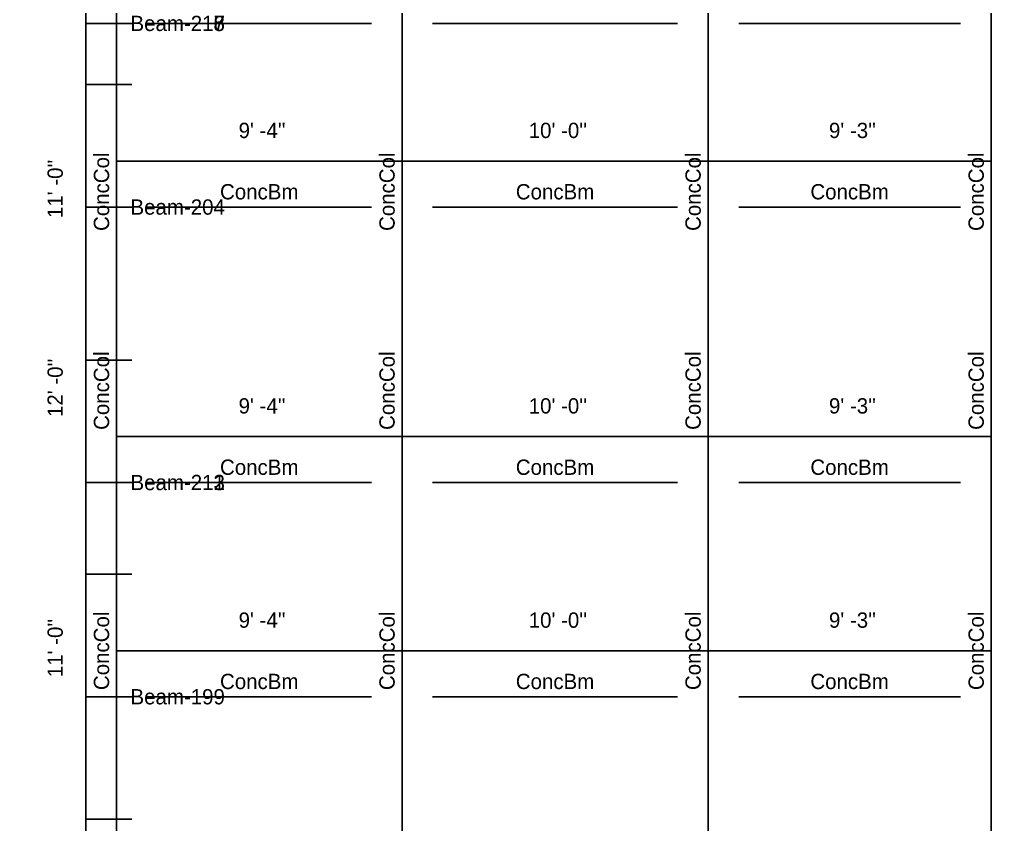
# Model space of a CAD drawing. Extents: x -38 to 2998, y -195 to 11529.
# Drawn here: x -38 to 347.7, y 7246 to 7561.5 of the extents above; entities that cross this region are included whole.
import ezdxf
from ezdxf.enums import TextEntityAlignment as Align

# ---------------------------------------------------------------- set-up
doc = ezdxf.new("R2010")
doc.units = 0
doc.header["$MEASUREMENT"] = 0
doc.layers.get('0').update_dxf_attribs({"linetype": 'CONTINUOUS'})
for name, color, linetype in [('CENTERLINES', 7, 'CONTINUOUS'), ('DIMENSIONS', 4, 'CONTINUOUS'), ('TEXT', 5, 'CONTINUOUS')]:
    doc.layers.add(name, color=color, linetype=linetype)
doc.dimstyles.get("Standard").update_dxf_attribs({"dimtxt": 0.18, "dimasz": 0.18, "dimexe": 0.18, "dimexo": 0.0625, "dimgap": 0.09, "dimtad": 0, "dimtih": 1, "dimtoh": 1, "dimdec": 4, "dimzin": 0, "dimtxsty": 'STANDARD', "dimcen": 0.09, "dimazin": 3, "dimtfac": 1, "dimtdec": 4, "dimtofl": 0, "dimtmove": 0, "dimatfit": 3, "dimtolj": 1, "dimtzin": 0})

# ---------------------------------------------------------------- blocks, each defined once
blk = doc.blocks.new('*D7949')
at = {"color": 1, "linetype": 'BYBLOCK'}
for points in [[(-8.29, 7292.29), (-7.23, 7291.23), (-16.77, 7300.77), (-15.71, 7299.71)], [(-8.29, 7148.29), (-7.23, 7147.23), (-16.77, 7156.77), (-15.71, 7155.71)]]:
    blk.add_solid(points, dxfattribs=at)
at = {"layer": 'DIMENSIONS', "color": 9, "linetype": 'BYBLOCK'}
for p, q in [((-12, 7296), (6, 7296)), ((-12, 7152), (6, 7152))]:
    blk.add_line(p, q, dxfattribs=at)
at = {"layer": 'DIMENSIONS', "color": 0, "linetype": 'BYBLOCK'}
blk.add_line((-12, 7152), (-12, 7296), dxfattribs=at)
at = {"layer": 'DIMENSIONS', "color": 0, "linetype": 'BYBLOCK', "insert": (-24, 7224), "char_height": 6, "attachment_point": 5, "rotation": 90}
blk.add_mtext("\\A1; 12' -0''", dxfattribs=at)
blk = doc.blocks.new('*D7950')
at = {"color": 1, "linetype": 'BYBLOCK'}
for points in [[(4.77, 7318.77), (3.71, 7317.71), (-3.71, 7310.29), (-4.77, 7309.23)], [(116.73, 7318.77), (115.67, 7317.71), (108.25, 7310.29), (107.19, 7309.23)]]:
    blk.add_solid(points, dxfattribs=at)
at = {"layer": 'DIMENSIONS', "color": 9, "linetype": 'BYBLOCK'}
for p, q in [((0, 7314), (0, 7332)), ((111.96, 7314), (111.96, 7332))]:
    blk.add_line(p, q, dxfattribs=at)
at = {"layer": 'DIMENSIONS', "color": 0, "linetype": 'BYBLOCK'}
blk.add_line((0, 7314), (111.96, 7314), dxfattribs=at)
at = {"layer": 'DIMENSIONS', "color": 0, "linetype": 'BYBLOCK', "insert": (55.98, 7326), "char_height": 6, "attachment_point": 5}
blk.add_mtext("\\A1; 9' -4''", dxfattribs=at)
blk = doc.blocks.new('*D7951')
at = {"color": 1, "linetype": 'BYBLOCK'}
for points in [[(116.73, 7318.77), (115.67, 7317.71), (108.25, 7310.29), (107.19, 7309.23)], [(236.73, 7318.77), (235.67, 7317.71), (228.25, 7310.29), (227.19, 7309.23)]]:
    blk.add_solid(points, dxfattribs=at)
at = {"layer": 'DIMENSIONS', "color": 9, "linetype": 'BYBLOCK'}
for p, q in [((111.96, 7314), (111.96, 7332)), ((231.96, 7314), (231.96, 7332))]:
    blk.add_line(p, q, dxfattribs=at)
at = {"layer": 'DIMENSIONS', "color": 0, "linetype": 'BYBLOCK'}
blk.add_line((111.96, 7314), (231.96, 7314), dxfattribs=at)
at = {"layer": 'DIMENSIONS', "color": 0, "linetype": 'BYBLOCK', "insert": (171.96, 7326), "char_height": 6, "attachment_point": 5}
blk.add_mtext("\\A1; 10' -0''", dxfattribs=at)
blk = doc.blocks.new('*D7952')
at = {"color": 1, "linetype": 'BYBLOCK'}
for points in [[(236.73, 7318.77), (235.67, 7317.71), (228.25, 7310.29), (227.19, 7309.23)], [(347.73, 7318.77), (346.67, 7317.71), (339.25, 7310.29), (338.19, 7309.23)]]:
    blk.add_solid(points, dxfattribs=at)
at = {"layer": 'DIMENSIONS', "color": 9, "linetype": 'BYBLOCK'}
for p, q in [((231.96, 7314), (231.96, 7332)), ((342.96, 7314), (342.96, 7332))]:
    blk.add_line(p, q, dxfattribs=at)
at = {"layer": 'DIMENSIONS', "color": 0, "linetype": 'BYBLOCK'}
blk.add_line((231.96, 7314), (342.96, 7314), dxfattribs=at)
at = {"layer": 'DIMENSIONS', "color": 0, "linetype": 'BYBLOCK', "insert": (287.46, 7326), "char_height": 6, "attachment_point": 5}
blk.add_mtext("\\A1; 9' -3''", dxfattribs=at)
blk = doc.blocks.new('*D7953')
at = {"color": 1, "linetype": 'BYBLOCK'}
for points in [[(-8.29, 7484.29), (-7.23, 7483.23), (-16.77, 7492.77), (-15.71, 7491.71)], [(-8.29, 7340.29), (-7.23, 7339.23), (-16.77, 7348.77), (-15.71, 7347.71)]]:
    blk.add_solid(points, dxfattribs=at)
at = {"layer": 'DIMENSIONS', "color": 9, "linetype": 'BYBLOCK'}
for p, q in [((-12, 7488), (6, 7488)), ((-12, 7344), (6, 7344))]:
    blk.add_line(p, q, dxfattribs=at)
at = {"layer": 'DIMENSIONS', "color": 0, "linetype": 'BYBLOCK'}
blk.add_line((-12, 7344), (-12, 7488), dxfattribs=at)
at = {"layer": 'DIMENSIONS', "color": 0, "linetype": 'BYBLOCK', "insert": (-24, 7416), "char_height": 6, "attachment_point": 5, "rotation": 90}
blk.add_mtext("\\A1; 12' -0''", dxfattribs=at)
blk = doc.blocks.new('*D7954')
at = {"color": 1, "linetype": 'BYBLOCK'}
for points in [[(4.77, 7510.77), (3.71, 7509.71), (-3.71, 7502.29), (-4.77, 7501.23)], [(116.73, 7510.77), (115.67, 7509.71), (108.25, 7502.29), (107.19, 7501.23)]]:
    blk.add_solid(points, dxfattribs=at)
at = {"layer": 'DIMENSIONS', "color": 9, "linetype": 'BYBLOCK'}
for p, q in [((0, 7506), (0, 7524)), ((111.96, 7506), (111.96, 7524))]:
    blk.add_line(p, q, dxfattribs=at)
at = {"layer": 'DIMENSIONS', "color": 0, "linetype": 'BYBLOCK'}
blk.add_line((0, 7506), (111.96, 7506), dxfattribs=at)
at = {"layer": 'DIMENSIONS', "color": 0, "linetype": 'BYBLOCK', "insert": (55.98, 7518), "char_height": 6, "attachment_point": 5}
blk.add_mtext("\\A1; 9' -4''", dxfattribs=at)
blk = doc.blocks.new('*D7955')
at = {"color": 1, "linetype": 'BYBLOCK'}
for points in [[(116.73, 7510.77), (115.67, 7509.71), (108.25, 7502.29), (107.19, 7501.23)], [(236.73, 7510.77), (235.67, 7509.71), (228.25, 7502.29), (227.19, 7501.23)]]:
    blk.add_solid(points, dxfattribs=at)
at = {"layer": 'DIMENSIONS', "color": 9, "linetype": 'BYBLOCK'}
for p, q in [((111.96, 7506), (111.96, 7524)), ((231.96, 7506), (231.96, 7524))]:
    blk.add_line(p, q, dxfattribs=at)
at = {"layer": 'DIMENSIONS', "color": 0, "linetype": 'BYBLOCK'}
blk.add_line((111.96, 7506), (231.96, 7506), dxfattribs=at)
at = {"layer": 'DIMENSIONS', "color": 0, "linetype": 'BYBLOCK', "insert": (171.96, 7518), "char_height": 6, "attachment_point": 5}
blk.add_mtext("\\A1; 10' -0''", dxfattribs=at)
blk = doc.blocks.new('*D7956')
at = {"color": 1, "linetype": 'BYBLOCK'}
for points in [[(236.73, 7510.77), (235.67, 7509.71), (228.25, 7502.29), (227.19, 7501.23)], [(347.73, 7510.77), (346.67, 7509.71), (339.25, 7502.29), (338.19, 7501.23)]]:
    blk.add_solid(points, dxfattribs=at)
at = {"layer": 'DIMENSIONS', "color": 9, "linetype": 'BYBLOCK'}
for p, q in [((231.96, 7506), (231.96, 7524)), ((342.96, 7506), (342.96, 7524))]:
    blk.add_line(p, q, dxfattribs=at)
at = {"layer": 'DIMENSIONS', "color": 0, "linetype": 'BYBLOCK'}
blk.add_line((231.96, 7506), (342.96, 7506), dxfattribs=at)
at = {"layer": 'DIMENSIONS', "color": 0, "linetype": 'BYBLOCK', "insert": (287.46, 7518), "char_height": 6, "attachment_point": 5}
blk.add_mtext("\\A1; 9' -3''", dxfattribs=at)
blk = doc.blocks.new('*D7957')
at = {"color": 1, "linetype": 'BYBLOCK'}
for points in [[(-8.29, 7676.29), (-7.23, 7675.23), (-16.77, 7684.77), (-15.71, 7683.71)], [(-8.29, 7532.29), (-7.23, 7531.23), (-16.77, 7540.77), (-15.71, 7539.71)]]:
    blk.add_solid(points, dxfattribs=at)
at = {"layer": 'DIMENSIONS', "color": 9, "linetype": 'BYBLOCK'}
for p, q in [((-12, 7680), (6, 7680)), ((-12, 7536), (6, 7536))]:
    blk.add_line(p, q, dxfattribs=at)
at = {"layer": 'DIMENSIONS', "color": 0, "linetype": 'BYBLOCK'}
blk.add_line((-12, 7536), (-12, 7680), dxfattribs=at)
at = {"layer": 'DIMENSIONS', "color": 0, "linetype": 'BYBLOCK', "insert": (-24, 7608), "char_height": 6, "attachment_point": 5, "rotation": 90}
blk.add_mtext("\\A1; 12' -0''", dxfattribs=at)
blk = doc.blocks.new('*D8431')
at = {"color": 1, "linetype": 'BYBLOCK'}
for points in [[(-8.29, 7376.29), (-7.23, 7375.23), (-16.77, 7384.77), (-15.71, 7383.71)], [(-8.29, 7244.29), (-7.23, 7243.23), (-16.77, 7252.77), (-15.71, 7251.71)]]:
    blk.add_solid(points, dxfattribs=at)
at = {"layer": 'DIMENSIONS', "color": 9, "linetype": 'BYBLOCK'}
for p, q in [((-12, 7380), (6, 7380)), ((-12, 7248), (6, 7248))]:
    blk.add_line(p, q, dxfattribs=at)
at = {"layer": 'DIMENSIONS', "color": 0, "linetype": 'BYBLOCK'}
blk.add_line((-12, 7248), (-12, 7380), dxfattribs=at)
at = {"layer": 'DIMENSIONS', "color": 0, "linetype": 'BYBLOCK', "insert": (-24, 7314), "char_height": 6, "attachment_point": 5, "rotation": 90}
blk.add_mtext("\\A1; 11' -0''", dxfattribs=at)
blk = doc.blocks.new('*D8432')
at = {"color": 1, "linetype": 'BYBLOCK'}
for points in [[(4.77, 7402.77), (3.71, 7401.71), (-3.71, 7394.29), (-4.77, 7393.23)], [(116.73, 7402.77), (115.67, 7401.71), (108.25, 7394.29), (107.19, 7393.23)]]:
    blk.add_solid(points, dxfattribs=at)
at = {"layer": 'DIMENSIONS', "color": 9, "linetype": 'BYBLOCK'}
for p, q in [((0, 7398), (0, 7416)), ((111.96, 7398), (111.96, 7416))]:
    blk.add_line(p, q, dxfattribs=at)
at = {"layer": 'DIMENSIONS', "color": 0, "linetype": 'BYBLOCK'}
blk.add_line((0, 7398), (111.96, 7398), dxfattribs=at)
at = {"layer": 'DIMENSIONS', "color": 0, "linetype": 'BYBLOCK', "insert": (55.98, 7410), "char_height": 6, "attachment_point": 5}
blk.add_mtext("\\A1; 9' -4''", dxfattribs=at)
blk = doc.blocks.new('*D8433')
at = {"color": 1, "linetype": 'BYBLOCK'}
for points in [[(116.73, 7402.77), (115.67, 7401.71), (108.25, 7394.29), (107.19, 7393.23)], [(236.73, 7402.77), (235.67, 7401.71), (228.25, 7394.29), (227.19, 7393.23)]]:
    blk.add_solid(points, dxfattribs=at)
at = {"layer": 'DIMENSIONS', "color": 9, "linetype": 'BYBLOCK'}
for p, q in [((111.96, 7398), (111.96, 7416)), ((231.96, 7398), (231.96, 7416))]:
    blk.add_line(p, q, dxfattribs=at)
at = {"layer": 'DIMENSIONS', "color": 0, "linetype": 'BYBLOCK'}
blk.add_line((111.96, 7398), (231.96, 7398), dxfattribs=at)
at = {"layer": 'DIMENSIONS', "color": 0, "linetype": 'BYBLOCK', "insert": (171.96, 7410), "char_height": 6, "attachment_point": 5}
blk.add_mtext("\\A1; 10' -0''", dxfattribs=at)
blk = doc.blocks.new('*D8434')
at = {"color": 1, "linetype": 'BYBLOCK'}
for points in [[(236.73, 7402.77), (235.67, 7401.71), (228.25, 7394.29), (227.19, 7393.23)], [(347.73, 7402.77), (346.67, 7401.71), (339.25, 7394.29), (338.19, 7393.23)]]:
    blk.add_solid(points, dxfattribs=at)
at = {"layer": 'DIMENSIONS', "color": 9, "linetype": 'BYBLOCK'}
for p, q in [((231.96, 7398), (231.96, 7416)), ((342.96, 7398), (342.96, 7416))]:
    blk.add_line(p, q, dxfattribs=at)
at = {"layer": 'DIMENSIONS', "color": 0, "linetype": 'BYBLOCK'}
blk.add_line((231.96, 7398), (342.96, 7398), dxfattribs=at)
at = {"layer": 'DIMENSIONS', "color": 0, "linetype": 'BYBLOCK', "insert": (287.46, 7410), "char_height": 6, "attachment_point": 5}
blk.add_mtext("\\A1; 9' -3''", dxfattribs=at)
blk = doc.blocks.new('*D8435')
at = {"color": 1, "linetype": 'BYBLOCK'}
for points in [[(-8.29, 7556.29), (-7.23, 7555.23), (-16.77, 7564.77), (-15.71, 7563.71)], [(-8.29, 7424.29), (-7.23, 7423.23), (-16.77, 7432.77), (-15.71, 7431.71)]]:
    blk.add_solid(points, dxfattribs=at)
at = {"layer": 'DIMENSIONS', "color": 9, "linetype": 'BYBLOCK'}
for p, q in [((-12, 7560), (6, 7560)), ((-12, 7428), (6, 7428))]:
    blk.add_line(p, q, dxfattribs=at)
at = {"layer": 'DIMENSIONS', "color": 0, "linetype": 'BYBLOCK'}
blk.add_line((-12, 7428), (-12, 7560), dxfattribs=at)
at = {"layer": 'DIMENSIONS', "color": 0, "linetype": 'BYBLOCK', "insert": (-24, 7494), "char_height": 6, "attachment_point": 5, "rotation": 90}
blk.add_mtext("\\A1; 11' -0''", dxfattribs=at)
blk = doc.blocks.new('*D8901')
at = {"color": 1, "linetype": 'BYBLOCK'}
for points in [[(-8.29, 7376.29), (-7.23, 7375.23), (-16.77, 7384.77), (-15.71, 7383.71)], [(-8.29, 7244.29), (-7.23, 7243.23), (-16.77, 7252.77), (-15.71, 7251.71)]]:
    blk.add_solid(points, dxfattribs=at)
at = {"layer": 'DIMENSIONS', "color": 9, "linetype": 'BYBLOCK'}
for p, q in [((-12, 7380), (6, 7380)), ((-12, 7248), (6, 7248))]:
    blk.add_line(p, q, dxfattribs=at)
at = {"layer": 'DIMENSIONS', "color": 0, "linetype": 'BYBLOCK'}
blk.add_line((-12, 7248), (-12, 7380), dxfattribs=at)
at = {"layer": 'DIMENSIONS', "color": 0, "linetype": 'BYBLOCK', "insert": (-24, 7314), "char_height": 6, "attachment_point": 5, "rotation": 90}
blk.add_mtext("\\A1; 11' -0''", dxfattribs=at)
blk = doc.blocks.new('*D8902')
at = {"color": 1, "linetype": 'BYBLOCK'}
for points in [[(4.77, 7402.77), (3.71, 7401.71), (-3.71, 7394.29), (-4.77, 7393.23)], [(116.73, 7402.77), (115.67, 7401.71), (108.25, 7394.29), (107.19, 7393.23)]]:
    blk.add_solid(points, dxfattribs=at)
at = {"layer": 'DIMENSIONS', "color": 9, "linetype": 'BYBLOCK'}
for p, q in [((0, 7398), (0, 7416)), ((111.96, 7398), (111.96, 7416))]:
    blk.add_line(p, q, dxfattribs=at)
at = {"layer": 'DIMENSIONS', "color": 0, "linetype": 'BYBLOCK'}
blk.add_line((0, 7398), (111.96, 7398), dxfattribs=at)
at = {"layer": 'DIMENSIONS', "color": 0, "linetype": 'BYBLOCK', "insert": (55.98, 7410), "char_height": 6, "attachment_point": 5}
blk.add_mtext("\\A1; 9' -4''", dxfattribs=at)
blk = doc.blocks.new('*D8903')
at = {"color": 1, "linetype": 'BYBLOCK'}
for points in [[(116.73, 7402.77), (115.67, 7401.71), (108.25, 7394.29), (107.19, 7393.23)], [(236.73, 7402.77), (235.67, 7401.71), (228.25, 7394.29), (227.19, 7393.23)]]:
    blk.add_solid(points, dxfattribs=at)
at = {"layer": 'DIMENSIONS', "color": 9, "linetype": 'BYBLOCK'}
for p, q in [((111.96, 7398), (111.96, 7416)), ((231.96, 7398), (231.96, 7416))]:
    blk.add_line(p, q, dxfattribs=at)
at = {"layer": 'DIMENSIONS', "color": 0, "linetype": 'BYBLOCK'}
blk.add_line((111.96, 7398), (231.96, 7398), dxfattribs=at)
at = {"layer": 'DIMENSIONS', "color": 0, "linetype": 'BYBLOCK', "insert": (171.96, 7410), "char_height": 6, "attachment_point": 5}
blk.add_mtext("\\A1; 10' -0''", dxfattribs=at)
blk = doc.blocks.new('*D8904')
at = {"color": 1, "linetype": 'BYBLOCK'}
for points in [[(236.73, 7402.77), (235.67, 7401.71), (228.25, 7394.29), (227.19, 7393.23)], [(347.73, 7402.77), (346.67, 7401.71), (339.25, 7394.29), (338.19, 7393.23)]]:
    blk.add_solid(points, dxfattribs=at)
at = {"layer": 'DIMENSIONS', "color": 9, "linetype": 'BYBLOCK'}
for p, q in [((231.96, 7398), (231.96, 7416)), ((342.96, 7398), (342.96, 7416))]:
    blk.add_line(p, q, dxfattribs=at)
at = {"layer": 'DIMENSIONS', "color": 0, "linetype": 'BYBLOCK'}
blk.add_line((231.96, 7398), (342.96, 7398), dxfattribs=at)
at = {"layer": 'DIMENSIONS', "color": 0, "linetype": 'BYBLOCK', "insert": (287.46, 7410), "char_height": 6, "attachment_point": 5}
blk.add_mtext("\\A1; 9' -3''", dxfattribs=at)
blk = doc.blocks.new('*D8905')
at = {"color": 1, "linetype": 'BYBLOCK'}
for points in [[(-8.29, 7556.29), (-7.23, 7555.23), (-16.77, 7564.77), (-15.71, 7563.71)], [(-8.29, 7424.29), (-7.23, 7423.23), (-16.77, 7432.77), (-15.71, 7431.71)]]:
    blk.add_solid(points, dxfattribs=at)
at = {"layer": 'DIMENSIONS', "color": 9, "linetype": 'BYBLOCK'}
for p, q in [((-12, 7560), (6, 7560)), ((-12, 7428), (6, 7428))]:
    blk.add_line(p, q, dxfattribs=at)
at = {"layer": 'DIMENSIONS', "color": 0, "linetype": 'BYBLOCK'}
blk.add_line((-12, 7428), (-12, 7560), dxfattribs=at)
at = {"layer": 'DIMENSIONS', "color": 0, "linetype": 'BYBLOCK', "insert": (-24, 7494), "char_height": 6, "attachment_point": 5, "rotation": 90}
blk.add_mtext("\\A1; 11' -0''", dxfattribs=at)
blk = doc.blocks.new('*D9371')
at = {"color": 1, "linetype": 'BYBLOCK'}
for points in [[(-8.29, 7376.29), (-7.23, 7375.23), (-16.77, 7384.77), (-15.71, 7383.71)], [(-8.29, 7244.29), (-7.23, 7243.23), (-16.77, 7252.77), (-15.71, 7251.71)]]:
    blk.add_solid(points, dxfattribs=at)
at = {"layer": 'DIMENSIONS', "color": 9, "linetype": 'BYBLOCK'}
for p, q in [((-12, 7380), (6, 7380)), ((-12, 7248), (6, 7248))]:
    blk.add_line(p, q, dxfattribs=at)
at = {"layer": 'DIMENSIONS', "color": 0, "linetype": 'BYBLOCK'}
blk.add_line((-12, 7248), (-12, 7380), dxfattribs=at)
at = {"layer": 'DIMENSIONS', "color": 0, "linetype": 'BYBLOCK', "insert": (-24, 7314), "char_height": 6, "attachment_point": 5, "rotation": 90}
blk.add_mtext("\\A1; 11' -0''", dxfattribs=at)
blk = doc.blocks.new('*D9372')
at = {"color": 1, "linetype": 'BYBLOCK'}
for points in [[(4.77, 7402.77), (3.71, 7401.71), (-3.71, 7394.29), (-4.77, 7393.23)], [(116.73, 7402.77), (115.67, 7401.71), (108.25, 7394.29), (107.19, 7393.23)]]:
    blk.add_solid(points, dxfattribs=at)
at = {"layer": 'DIMENSIONS', "color": 9, "linetype": 'BYBLOCK'}
for p, q in [((0, 7398), (0, 7416)), ((111.96, 7398), (111.96, 7416))]:
    blk.add_line(p, q, dxfattribs=at)
at = {"layer": 'DIMENSIONS', "color": 0, "linetype": 'BYBLOCK'}
blk.add_line((0, 7398), (111.96, 7398), dxfattribs=at)
at = {"layer": 'DIMENSIONS', "color": 0, "linetype": 'BYBLOCK', "insert": (55.98, 7410), "char_height": 6, "attachment_point": 5}
blk.add_mtext("\\A1; 9' -4''", dxfattribs=at)
blk = doc.blocks.new('*D9373')
at = {"color": 1, "linetype": 'BYBLOCK'}
for points in [[(116.73, 7402.77), (115.67, 7401.71), (108.25, 7394.29), (107.19, 7393.23)], [(236.73, 7402.77), (235.67, 7401.71), (228.25, 7394.29), (227.19, 7393.23)]]:
    blk.add_solid(points, dxfattribs=at)
at = {"layer": 'DIMENSIONS', "color": 9, "linetype": 'BYBLOCK'}
for p, q in [((111.96, 7398), (111.96, 7416)), ((231.96, 7398), (231.96, 7416))]:
    blk.add_line(p, q, dxfattribs=at)
at = {"layer": 'DIMENSIONS', "color": 0, "linetype": 'BYBLOCK'}
blk.add_line((111.96, 7398), (231.96, 7398), dxfattribs=at)
at = {"layer": 'DIMENSIONS', "color": 0, "linetype": 'BYBLOCK', "insert": (171.96, 7410), "char_height": 6, "attachment_point": 5}
blk.add_mtext("\\A1; 10' -0''", dxfattribs=at)
blk = doc.blocks.new('*D9374')
at = {"color": 1, "linetype": 'BYBLOCK'}
for points in [[(236.73, 7402.77), (235.67, 7401.71), (228.25, 7394.29), (227.19, 7393.23)], [(347.73, 7402.77), (346.67, 7401.71), (339.25, 7394.29), (338.19, 7393.23)]]:
    blk.add_solid(points, dxfattribs=at)
at = {"layer": 'DIMENSIONS', "color": 9, "linetype": 'BYBLOCK'}
for p, q in [((231.96, 7398), (231.96, 7416)), ((342.96, 7398), (342.96, 7416))]:
    blk.add_line(p, q, dxfattribs=at)
at = {"layer": 'DIMENSIONS', "color": 0, "linetype": 'BYBLOCK'}
blk.add_line((231.96, 7398), (342.96, 7398), dxfattribs=at)
at = {"layer": 'DIMENSIONS', "color": 0, "linetype": 'BYBLOCK', "insert": (287.46, 7410), "char_height": 6, "attachment_point": 5}
blk.add_mtext("\\A1; 9' -3''", dxfattribs=at)
blk = doc.blocks.new('*D9375')
at = {"color": 1, "linetype": 'BYBLOCK'}
for points in [[(-8.29, 7556.29), (-7.23, 7555.23), (-16.77, 7564.77), (-15.71, 7563.71)], [(-8.29, 7424.29), (-7.23, 7423.23), (-16.77, 7432.77), (-15.71, 7431.71)]]:
    blk.add_solid(points, dxfattribs=at)
at = {"layer": 'DIMENSIONS', "color": 9, "linetype": 'BYBLOCK'}
for p, q in [((-12, 7560), (6, 7560)), ((-12, 7428), (6, 7428))]:
    blk.add_line(p, q, dxfattribs=at)
at = {"layer": 'DIMENSIONS', "color": 0, "linetype": 'BYBLOCK'}
blk.add_line((-12, 7428), (-12, 7560), dxfattribs=at)
at = {"layer": 'DIMENSIONS', "color": 0, "linetype": 'BYBLOCK', "insert": (-24, 7494), "char_height": 6, "attachment_point": 5, "rotation": 90}
blk.add_mtext("\\A1; 11' -0''", dxfattribs=at)

msp = doc.modelspace()

# ---------------------------------------------------------------- linework, layer by layer
at = {"layer": 'CENTERLINES', "color": 0, "linetype": 'CONTINUOUS'}
for p, q in [((0, 7536), (0, 7680)), ((111.96, 7536), (111.96, 7680)), ((231.96, 7536), (231.96, 7680)), ((342.96, 7536), (342.96, 7680)), ((0, 7428), (0, 7560)), ((0, 7428), (0, 7560)), ((0, 7428), (0, 7560)), ((12, 7560), (99.96, 7560)), ((12, 7560), (99.96, 7560)), ((12, 7560), (99.96, 7560)), ((111.96, 7428), (111.96, 7560)), ((111.96, 7428), (111.96, 7560)), ((111.96, 7428), (111.96, 7560)), ((123.96, 7560), (219.96, 7560)), ((123.96, 7560), (219.96, 7560)), ((123.96, 7560), (219.96, 7560)), ((231.96, 7428), (231.96, 7560)), ((231.96, 7428), (231.96, 7560)), ((231.96, 7428), (231.96, 7560)), ((243.96, 7560), (330.96, 7560)), ((243.96, 7560), (330.96, 7560)), ((243.96, 7560), (330.96, 7560)), ((342.96, 7428), (342.96, 7560)), ((342.96, 7428), (342.96, 7560)), ((342.96, 7428), (342.96, 7560)), ((0, 7344), (0, 7488)), ((12, 7488), (99.96, 7488)), ((111.96, 7344), (111.96, 7488)), ((123.96, 7488), (219.96, 7488)), ((231.96, 7344), (231.96, 7488)), ((243.96, 7488), (330.96, 7488)), ((342.96, 7344), (342.96, 7488)), ((0, 7248), (0, 7380)), ((0, 7248), (0, 7380)), ((0, 7248), (0, 7380)), ((12, 7380), (99.96, 7380)), ((12, 7380), (99.96, 7380)), ((12, 7380), (99.96, 7380)), ((111.96, 7248), (111.96, 7380)), ((111.96, 7248), (111.96, 7380)), ((111.96, 7248), (111.96, 7380)), ((123.96, 7380), (219.96, 7380)), ((123.96, 7380), (219.96, 7380)), ((123.96, 7380), (219.96, 7380)), ((231.96, 7248), (231.96, 7380)), ((231.96, 7248), (231.96, 7380)), ((231.96, 7248), (231.96, 7380)), ((243.96, 7380), (330.96, 7380)), ((243.96, 7380), (330.96, 7380)), ((243.96, 7380), (330.96, 7380)), ((342.96, 7248), (342.96, 7380)), ((342.96, 7248), (342.96, 7380)), ((342.96, 7248), (342.96, 7380)), ((0, 7152), (0, 7296)), ((12, 7296), (99.96, 7296)), ((111.96, 7152), (111.96, 7296)), ((123.96, 7296), (219.96, 7296)), ((231.96, 7152), (231.96, 7296)), ((243.96, 7296), (330.96, 7296)), ((342.96, 7152), (342.96, 7296))]:
    msp.add_line(p, q, dxfattribs=at)

# ---------------------------------------------------------------- texts
at = {"layer": 'TEXT', "color": 0}
for s, p in [('Beam-218', (24, 7560)), ('Beam-217', (24, 7560)), ('Beam-216', (24, 7560)), ('ConcBm', (55.98, 7494)), ('ConcBm', (171.96, 7494)), ('ConcBm', (287.46, 7494)), ('Beam-204', (24, 7488)), ('ConcBm', (55.98, 7386)), ('ConcBm', (55.98, 7386)), ('ConcBm', (55.98, 7386)), ('ConcBm', (171.96, 7386)), ('ConcBm', (171.96, 7386)), ('ConcBm', (171.96, 7386)), ('ConcBm', (287.46, 7386)), ('ConcBm', (287.46, 7386)), ('ConcBm', (287.46, 7386)), ('Beam-213', (24, 7380)), ('Beam-212', (24, 7380)), ('Beam-211', (24, 7380)), ('ConcBm', (55.98, 7302)), ('ConcBm', (171.96, 7302)), ('ConcBm', (287.46, 7302)), ('Beam-199', (24, 7296))]:
    msp.add_text(s, height=6, dxfattribs=at).set_placement(p, align=Align.MIDDLE)
for p in [(-6, 7494), (-6, 7494), (-6, 7494), (105.96, 7494), (105.96, 7494), (105.96, 7494), (225.96, 7494), (225.96, 7494), (225.96, 7494), (336.96, 7494), (336.96, 7494), (336.96, 7494), (-6, 7416), (105.96, 7416), (225.96, 7416), (336.96, 7416), (-6, 7314), (-6, 7314), (-6, 7314), (105.96, 7314), (105.96, 7314), (105.96, 7314), (225.96, 7314), (225.96, 7314), (225.96, 7314), (336.96, 7314), (336.96, 7314), (336.96, 7314)]:
    msp.add_text('ConcCol', height=6, rotation=90, dxfattribs=at).set_placement(p, align=Align.MIDDLE)

# ---------------------------------------------------------------- dimensions: what is measured, and where the dimension line sits
at = {"layer": 'DIMENSIONS'}
for base, p1, p2, picture, middle in [((-12, 7680), (-24, 7536), (-24, 7680), '*D7957', (-24, 7608)), ((-12, 7560), (-24, 7428), (-24, 7560), '*D8435', (-24, 7494)), ((-12, 7560), (-24, 7428), (-24, 7560), '*D8905', (-24, 7494)), ((-12, 7560), (-24, 7428), (-24, 7560), '*D9375', (-24, 7494)), ((111.96, 7506), (0, 7494), (111.96, 7494), '*D7954', (55.98, 7494)), ((231.96, 7506), (111.96, 7494), (231.96, 7494), '*D7955', (171.96, 7494)), ((342.96, 7506), (231.96, 7494), (342.96, 7494), '*D7956', (287.46, 7494)), ((-12, 7488), (-24, 7344), (-24, 7488), '*D7953', (-24, 7416)), ((111.96, 7398), (0, 7386), (111.96, 7386), '*D8432', (55.98, 7386)), ((111.96, 7398), (0, 7386), (111.96, 7386), '*D8902', (55.98, 7386)), ((111.96, 7398), (0, 7386), (111.96, 7386), '*D9372', (55.98, 7386)), ((231.96, 7398), (111.96, 7386), (231.96, 7386), '*D8433', (171.96, 7386)), ((231.96, 7398), (111.96, 7386), (231.96, 7386), '*D8903', (171.96, 7386)), ((231.96, 7398), (111.96, 7386), (231.96, 7386), '*D9373', (171.96, 7386)), ((342.96, 7398), (231.96, 7386), (342.96, 7386), '*D8434', (287.46, 7386)), ((342.96, 7398), (231.96, 7386), (342.96, 7386), '*D8904', (287.46, 7386)), ((342.96, 7398), (231.96, 7386), (342.96, 7386), '*D9374', (287.46, 7386)), ((-12, 7380), (-24, 7248), (-24, 7380), '*D8431', (-24, 7314)), ((-12, 7380), (-24, 7248), (-24, 7380), '*D8901', (-24, 7314)), ((-12, 7380), (-24, 7248), (-24, 7380), '*D9371', (-24, 7314)), ((111.96, 7314), (0, 7302), (111.96, 7302), '*D7950', (55.98, 7302)), ((231.96, 7314), (111.96, 7302), (231.96, 7302), '*D7951', (171.96, 7302)), ((342.96, 7314), (231.96, 7302), (342.96, 7302), '*D7952', (287.46, 7302)), ((-12, 7296), (-24, 7152), (-24, 7296), '*D7949', (-24, 7224))]:
    dim = msp.add_linear_dim(base=base, p1=p1, p2=p2, dimstyle='STANDARD', dxfattribs=at)
    dim.commit()
    dim.dimension.update_dxf_attribs({"geometry": picture, "text_midpoint": middle})

doc.saveas('drawing.dxf')
